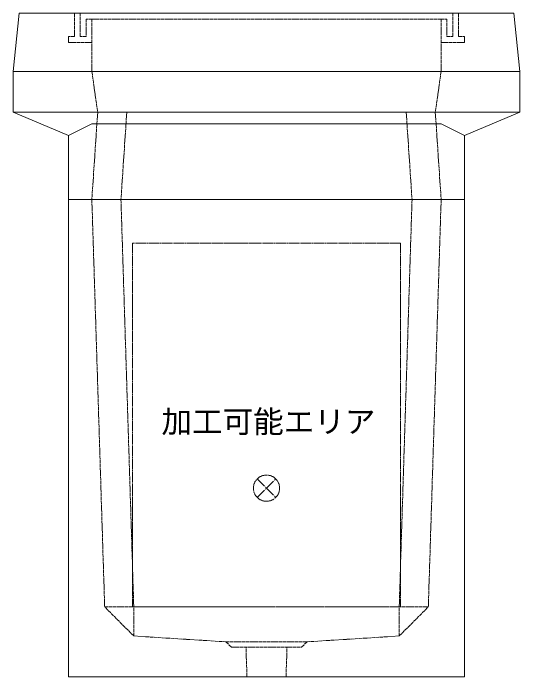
# Model space of a CAD drawing. Units: millimetres, scale not verified. Extents: x -2970 to 2970, y -2100 to 2100.
# Drawn here: x -465 to 405, y -1240 to -100 of the extents above; entities that cross this region are included whole.
import ezdxf
from ezdxf.enums import TextEntityAlignment as Align

# ---------------------------------------------------------------- set-up
doc = ezdxf.new("R2010")
doc.units = ezdxf.units.MM
doc.header["$LTSCALE"] = 10
doc.linetypes.add('LONG_DASHED1', pattern=[7, 6, -1])
doc.linetypes.add('LONG_DOUBLE_CHAIN', pattern=[21.8, 18, -1, 0.6, -0.6, 0.6, -1])
for name, color, linetype, lineweight in [('0-7_D-STR', 7, 'LONG_DASHED1', 9), ('0-9_D-STR-STR4', 134, 'LONG_DASHED1', 9), ('0-A_D-STR-STR5', 1, 'LONG_DOUBLE_CHAIN', 9)]:
    doc.layers.add(name, color=color, linetype=linetype, lineweight=lineweight)
doc.styles.add('ＭＳ ゴシック', font='')
doc.styles.get('ＭＳ ゴシック').set_extended_font_data('MS Gothic')

# ---------------------------------------------------------------- blocks, each defined once
blk = doc.blocks.new('A$C02F34EA9')
at = {"layer": '0-7_D-STR', "linetype": 'Continuous'}
for p, q in [((-4350, 2200), (4350, 2200)), ((-4350, 1500), (-4350, 2200)), ((4350, 2200), (4350, 1500)), ((-4350, 1500), (4350, 1500)), ((-3400, 1100), (-4350, 1500)), ((3400, 1100), (4350, 1500)), ((-3400, 1100), (-3000, 1300)), ((-3000, 1300), (3000, 1300)), ((3400, 1100), (3000, 1300)), ((-3400, 0), (-3400, 1100)), ((3400, 0), (3400, 1100)), ((-3400, 0), (3400, 0))]:
    blk.add_line(p, q, dxfattribs=at)
at = {"layer": '0-7_D-STR'}
for p, q in [((-3000, 2200), (-2900, 1500)), ((3000, 2200), (2900, 1500)), ((-2900, 1500), (-3000, 0)), ((-2400, 1500), (-2500, 0)), ((2400, 1500), (2500, 0)), ((2900, 1500), (3000, 0))]:
    blk.add_line(p, q, dxfattribs=at)
blk = doc.blocks.new('A$C019679C0')
at = {"layer": '0-7_D-STR', "linetype": 'Continuous'}
for p, q in [((-4350, 0), (-4250, 1000)), ((4250, 1000), (-4250, 1000)), ((4350, 0), (4250, 1000)), ((-4350, 0), (4350, 0))]:
    blk.add_line(p, q, dxfattribs=at)
at = {"layer": '0-7_D-STR'}
for p, q in [((-3000, 0), (-3000, 900)), ((3000, 900), (3000, 0))]:
    blk.add_line(p, q, dxfattribs=at)
at = {"layer": '0-9_D-STR-STR4'}
for points in [[(-3300, 1000), (-3300, 600), (-3400, 600), (-3400, 500), (-3000, 500)], [(-3000, 900), (-3100, 900), (-3100, 600), (-3200, 600), (-3200, 1000)], [(3300, 1000), (3300, 600), (3400, 600), (3400, 500), (3000, 500)], [(3100, 900), (3100, 600), (3200, 600), (3200, 1000)], [(-3000, 900), (3000, 900), (3100, 900)]]:
    blk.add_lwpolyline(points, dxfattribs=at)
blk = doc.blocks.new('A$C047E123F')
at = {"layer": '0-7_D-STR', "linetype": 'Continuous'}
for p, q in [((-3400, -8200), (-3400, 0)), ((-3400, 0), (3400, 0)), ((3400, -8200), (3400, 0)), ((-3400, -8200), (3400, -8200))]:
    blk.add_line(p, q, dxfattribs=at)
at = {"layer": '0-7_D-STR'}
for p, q in [((-3000, 0), (-2780, -7000)), ((-2500, 0), (-2280, -7000)), ((2500, 0), (2280, -7000)), ((3000, 0), (2780, -7000)), ((-2280, -7500), (-2780, -7000)), ((-2780, -7000), (2780, -7000)), ((-2280, -7500), (-2280, -7000)), ((2280, -7500), (2780, -7000)), ((2280, -7500), (2280, -7000)), ((-2280, -7500), (-700, -7600)), ((2280, -7500), (700, -7600)), ((-600, -7690), (-700, -7600)), ((-700, -7600), (700, -7600)), ((600, -7690), (700, -7600)), ((-600, -7690), (600, -7690)), ((-336.2, -8200), (-352.5, -7690)), ((336.2, -8200), (352.5, -7690))]:
    blk.add_line(p, q, dxfattribs=at)
at = {"layer": '0-A_D-STR-STR5'}
for p, q in [((2300, -750), (2300, -7000)), ((2300, -7000), (-2300, -7000))]:
    blk.add_line(p, q, dxfattribs=at)
blk.add_lwpolyline([(2300, -750), (-2300, -750), (-2300, -7000)], dxfattribs=at)
blk = doc.blocks.new('A$C1C640AAB')
at = {"layer": '0-A_D-STR-STR5'}
for p, q in [((-159.1, -159.1), (159.1, 159.1)), ((-159.1, 159.1), (159.1, -159.1))]:
    blk.add_line(p, q, dxfattribs=at)
blk.add_circle((0, 0), 225, dxfattribs=at)
blk = doc.blocks.new('A$Ca372d5b2')
at = {"layer": '0-7_D-STR'}
blk.add_blockref('A$C047E123F', (0, 0), dxfattribs=at)
at = {"layer": '0-A_D-STR-STR5'}
blk.add_blockref('A$C1C640AAB', (0, -4960), dxfattribs=at)

msp = doc.modelspace()

# ---------------------------------------------------------------- block references
at = {"layer": '0-7_D-STR', "xscale": 0.1, "yscale": 0.1}
for name, p in [('A$C019679C0', (-30, -200)), ('A$C02F34EA9', (-30, -420)), ('A$Ca372d5b2', (-30, -420))]:
    msp.add_blockref(name, p, dxfattribs=at)

# ---------------------------------------------------------------- texts
at = {"layer": '0-A_D-STR-STR5', "style": 'ＭＳ ゴシック'}
msp.add_text('加工可能エリア', height=38.49, dxfattribs=at).set_placement((-210.48, -832.38), align=Align.BOTTOM_LEFT)

doc.saveas('drawing.dxf')
